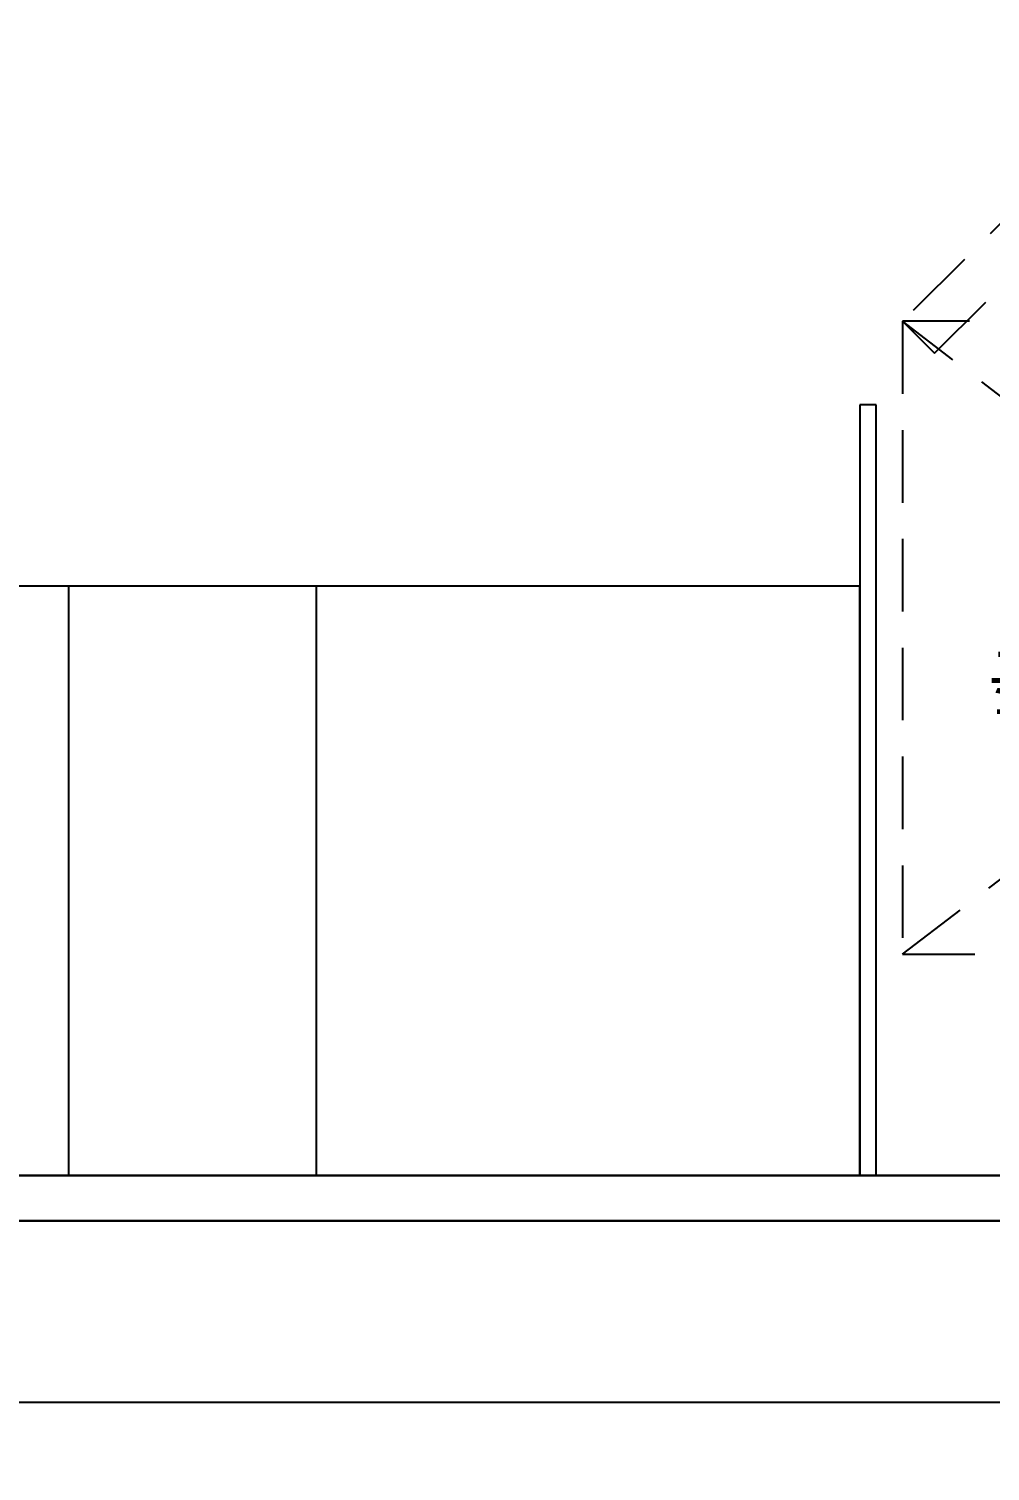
# Model space of a CAD drawing. Header units: millimetres. Extents: x -7413 to 64677, y 6112 to 38711.
# Drawn here: x 22766 to 23827, y 32038 to 33628 of the extents above; entities that cross this region are included whole.
import ezdxf

# ---------------------------------------------------------------- set-up
doc = ezdxf.new("R2010")
doc.units = ezdxf.units.MM
doc.header["$LTSCALE"] = 100
doc.linetypes.add('DH-HID2', pattern=[1.2, 0.8, -0.4])
for name, color, linetype in [('0-ELC TEXT', 7, 'Continuous'), ('03-WAL NEW', 3, 'Continuous'), ('FU-FURM', 251, 'DH-HID2'), ('가구', 6, 'Continuous'), ('내부벽체선', 3, 'Continuous'), ('외곽선', 2, 'Continuous'), ('치수선', 1, 'Continuous')]:
    doc.layers.add(name, color=color, linetype=linetype)
doc.styles.get("Standard").update_dxf_attribs({"font": 'arial.ttf'})
doc.styles.add('차영규', font='')
doc.styles.get('차영규').set_extended_font_data('ChosunilboNM')

# ---------------------------------------------------------------- blocks, each defined once
blk = doc.blocks.new('평면도')
at = {"layer": '외곽선'}
blk.add_lwpolyline([(16392.1, 22265.9), (15839.1, 22265.9), (15839.1, 17423.9), (15763.1, 17423.9), (15763.1, 17223.9), (16039.1, 17223.9), (16039.1, 20877.9), (16739.1, 20877.9), (16739.1, 21077.9), (16039.1, 21077.9), (16039.1, 22065.9), (16392.1, 22065.9), (16392.1, 22265.9)], dxfattribs=at)
blk = doc.blocks.new('냉장고')
at = {"layer": 'FU-FURM'}
for p, q in [((17988.9, 17880.9), (17074.9, 17182.9)), ((17074.9, 17880.9), (17988.9, 17182.9))]:
    blk.add_line(p, q, dxfattribs=at)
blk.add_lwpolyline([(17074.9, 17182.9), (17988.9, 17182.9), (17988.9, 17880.9), (17074.9, 17880.9)], close=True, dxfattribs=at)
for points in [[(17398.3, 16860.4), (17074.9, 17182.9), (17110.3, 17218.2), (17433.7, 16895.8), (17398.3, 16860.4)], [(17665.5, 16860.4), (17988.9, 17182.9), (17953.6, 17218.2), (17630.1, 16895.8), (17665.5, 16860.4)]]:
    blk.add_lwpolyline(points, dxfattribs=at)
for centre, start, end in [((17163.1, 17148.7), 313.0658, 5.297), ((17900.7, 17148.7), 174.703, 226.9342)]:
    blk.add_arc(centre, 370.4, start, end, dxfattribs=at)
at = {"layer": '0-ELC TEXT', "style": '차영규'}
for s, p in [('LG디오스 키친핏 기준', (17140.8, 17552.1)), ('W914*H1860*D698', (17175.3, 17459.4))]:
    blk.add_text(s, height=60, dxfattribs=at).set_placement(p)

msp = doc.modelspace()

# ---------------------------------------------------------------- linework, layer by layer
at = {"layer": '03-WAL NEW'}
msp.add_line((21109.8, 32363.6), (25483.8, 32363.6), dxfattribs=at)
at = {"layer": '가구'}
for p, q in [((23701, 33213.6), (23683, 33213.6)), ((23683, 33213.6), (23683, 32363.6)), ((23701, 32363.6), (23701, 33213.6)), ((23683, 33013.6), (21809.8, 33013.6)), ((22809.8, 33013.6), (22809.8, 32363.6)), ((23683, 33013.6), (23083, 33013.6)), ((23083, 33013.6), (23083, 32363.6)), ((23683, 32363.6), (23683, 33013.6)), ((21109.8, 32363.6), (23701, 32363.6))]:
    msp.add_line(p, q, dxfattribs=at)
at = {"layer": '내부벽체선'}
for p, q in [((25483.8, 32363.6), (21059.8, 32363.6)), ((21059.8, 32313.6), (24713.8, 32313.6))]:
    msp.add_line(p, q, dxfattribs=at)

# ---------------------------------------------------------------- block references
at = {"layer": '가구', "rotation": 180}
msp.add_blockref('냉장고', (41718.9, 50488.5), dxfattribs=at)
at = {"layer": '치수선', "rotation": 90}
msp.add_blockref('평면도', (41937.7, 16274.5), dxfattribs=at)

# ---------------------------------------------------------------- texts
at = {"layer": '0-ELC TEXT'}
msp.add_text('키큰장', height=0.2, rotation=180, dxfattribs=at).set_placement((23484.8, 32690))

doc.saveas('drawing.dxf')
